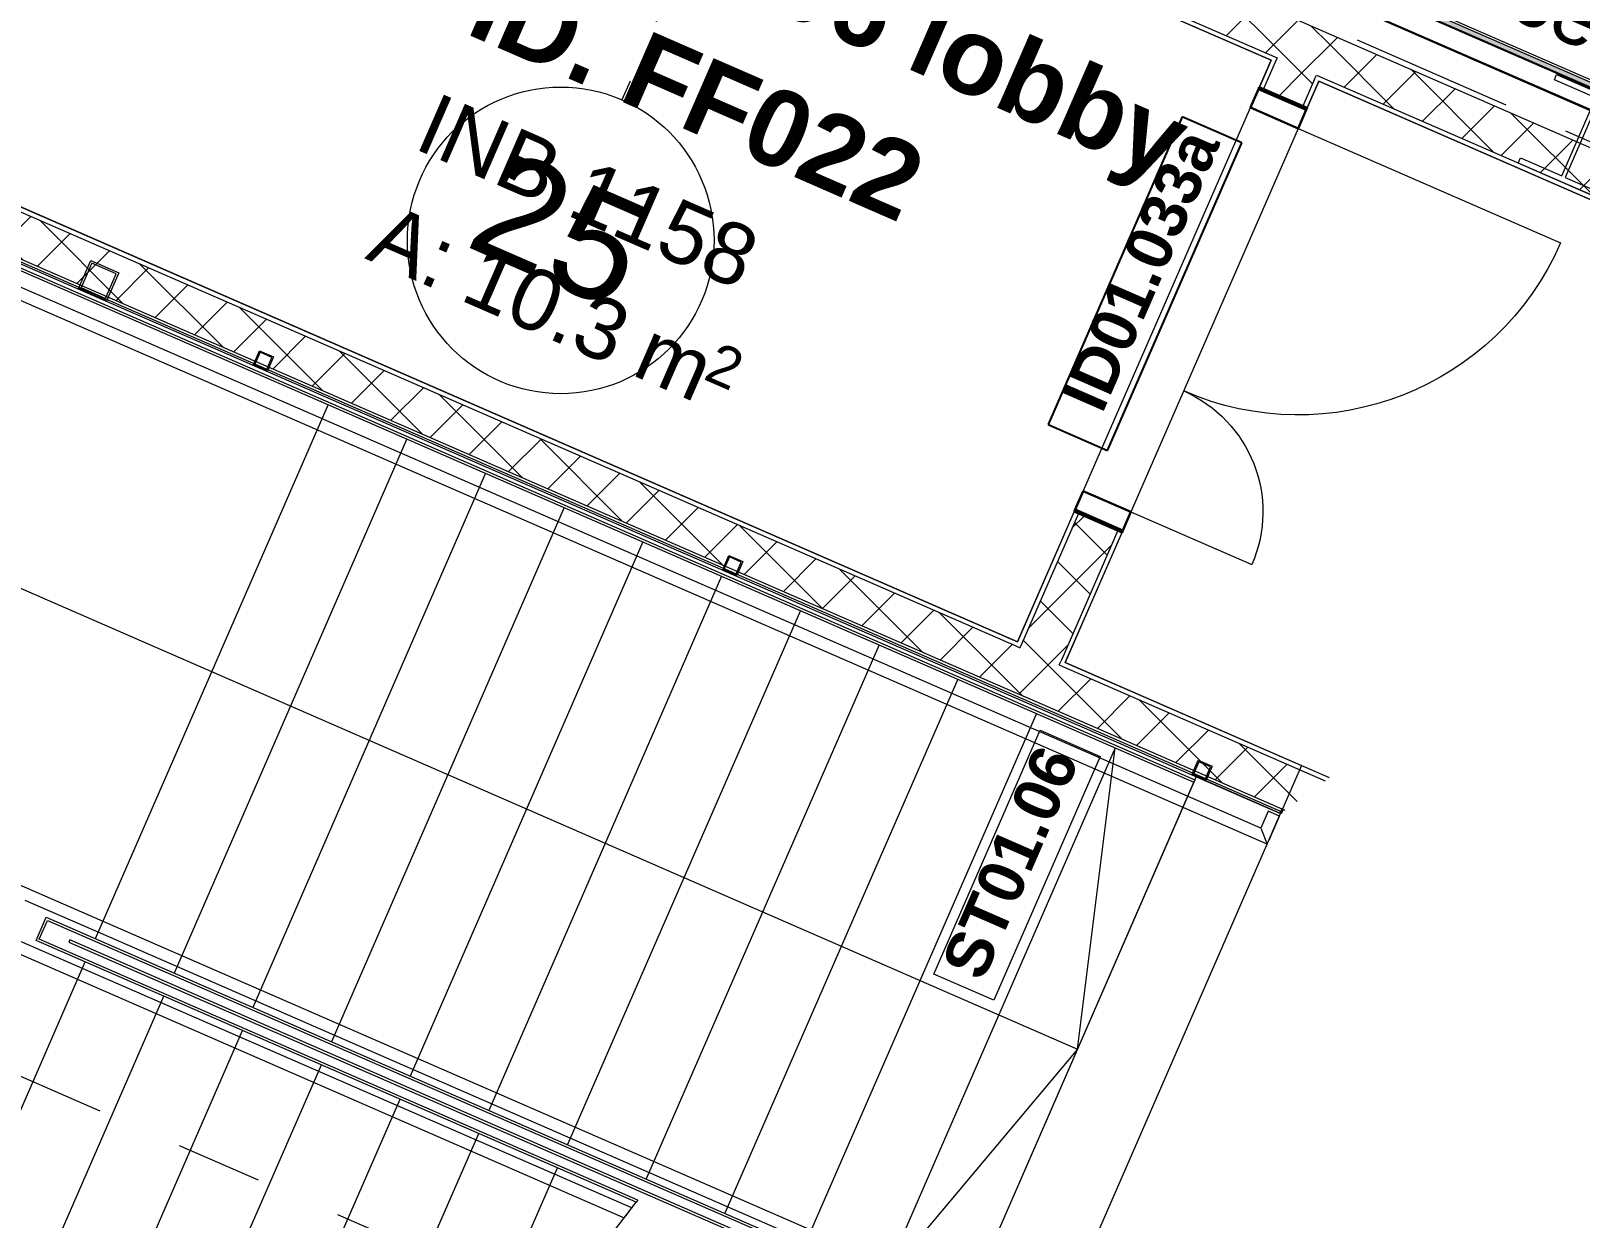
# Model space of a CAD drawing. Header units: millimetres. Extents: x -50172 to 90294, y -80883 to 25069.
# Drawn here: x -13796 to -8744, y -47949 to -44078 of the extents above; entities that cross this region are included whole.
import ezdxf
from ezdxf.enums import TextEntityAlignment as Align

# ---------------------------------------------------------------- set-up
doc = ezdxf.new("R2010")
doc.units = ezdxf.units.MM
doc.header["$MEASUREMENT"] = 0
doc.linetypes.add('Dashed', pattern=[564.444447, 282.222223, -282.222223])
doc.linetypes.add('Double Dashed', pattern=[1093.611073, 529.166651, -211.666656, 141.111112, -211.666656])
for name, color, linetype in [('A-25-M_Wall_Int', 7, 'Continuous'), ('A-95-MC_Marker_Section_P2.Marker', 7, 'Continuous'), ('COLUMN.IFC Import', 7, 'Continuous'), ('New_A-05-M_Gross_Int_Circulation', 7, 'Continuous'), ('New_A-15-MG_Structural_Grid_Phase_2', 7, 'Continuous'), ('New_A-20-M_Floor_Slab', 7, 'Continuous'), ('New_A-25-M_Wall_Int', 7, 'Continuous'), ('New_A-35-M_FFE-Zone', 7, 'Continuous'), ('New_ArchiCAD Door Markers', 7, 'Continuous'), ('New_ArchiCAD Doors', 7, 'Continuous')]:
    doc.layers.add(name, color=color, linetype=linetype)
for name, color, linetype, lineweight in [('A-25-M_Wall_Int_Pen_No__1', 7, 'Continuous', 13), ('A-25-M_Wall_Int_Pen_No__155', 5, 'Continuous', 35), ('A-95-MC_Marker_Section_P2.Marker_Pen_No__1', 7, 'Continuous', 13), ('COLUMN.IFC Import_Pen_No__2', 8, 'Continuous', 15), ('New_A-20-M_Floor_Slab_Pen_No__89', 8, 'Continuous', 20), ('New_A-25-M_Wall_Int_Pen_No__1', 7, 'Continuous', 13), ('New_A-30-M_Stair_Pen_No__1', 7, 'Continuous', 13), ('New_A-95-P_Text_1_50_GA_Pen_No__1', 7, 'Continuous', 13), ('New_ArchiCAD Door Markers_Pen_No__1', 7, 'Continuous', 13), ('New_ArchiCAD Door Markers_Pen_No__5', 7, 'Continuous', 25), ('New_ArchiCAD Doors_Pen_No__1', 7, 'Continuous', 13), ('New_ArchiCAD Zone Stamps_Pen_No__9', 7, 'Continuous', 13)]:
    doc.layers.add(name, color=color, linetype=linetype, lineweight=lineweight)
for name, color, linetype, lineweight, true_color in [('A-25-M_Wall_Int_Pen_No__107', 7, 'Continuous', 15, 0xa6a6a6), ('New_A-05-M_Gross_Int_Circulation_Pen_No__74', 7, 'Continuous', 20, 0x606060), ('New_A-15-MG_Structural_Grid_Phase_2_Pen_No__222', 7, 'Continuous', 13, 0x65af33), ('New_A-25-M_Wall_Int_Pen_No__107', 7, 'Continuous', 15, 0xa6a6a6), ('New_A-25-M_Wall_Int_Pen_No__27', 7, 'Continuous', 50, 0x2a2a2a), ('New_A-35-M_FFE-Zone_Pen_No__74', 7, 'Continuous', 20, 0x606060), ('New_ArchiCAD Doors_Pen_No__43', 7, 'Continuous', 30, 0x444444), ('New_ArchiCAD Doors_Pen_No__63', 7, 'Continuous', 20, 0x606060)]:
    doc.layers.add(name, color=color, linetype=linetype, lineweight=lineweight, true_color=true_color)
doc.styles.add('GENERATED_STYLE_1', font='')
doc.styles.add('GENERATED_STYLE_2', font='')
doc.styles.add('GENERATED_STYLE_3', font='')
doc.styles.add('GENERATED_STYLE_4', font='')
doc.styles.get('GENERATED_STYLE_1').set_extended_font_data('Arial', bold=True)
doc.styles.get('GENERATED_STYLE_2').set_extended_font_data('Swis721 BT', bold=True)
doc.styles.get('GENERATED_STYLE_3').set_extended_font_data('Arial')
doc.styles.get('GENERATED_STYLE_4').set_extended_font_data('Swis721 BT')
pattern_1 = [(336.4404, (0, 0), (69.2305, 158.76755), [0, -100]), (336.4404, (80.45, 59.4), (69.2305, 158.76755), [0, -100])]
pattern_2 = [(45, (0, 0), (-91.92388, 91.92388), []), (135, (0, 0), (91.92388, 91.92388), [])]
pattern_3 = [(246.4404, (0, 0), (-158.76755, 69.2305), [0, -100]), (246.4404, (59.4, -80.45), (-158.76755, 69.2305), [0, -100])]
pattern_4 = [(336.4404, (0, 0), (69.2305, 158.76755), [0, -100]), (336.4404, (80.45, 59.4), (69.2305, 158.76755), [0, -100])]
pattern_5 = [(246.4404, (0, 0), (-158.76755, 69.2305), [0, -100]), (246.4404, (59.4, -80.45), (-158.76755, 69.2305), [0, -100])]

# ---------------------------------------------------------------- blocks, each defined once
blk = doc.blocks.new('Computer Lab F_INB 1302_7_1', base_point=(-6455.1, -40925.5))
at = {"layer": 'New_A-35-M_FFE-Zone_Pen_No__74', "linetype": 'Continuous'}
blk.add_line((-11185.1, -43157.3), (-4162.9, -46219.4), dxfattribs=at)
at = {"layer": 'New_ArchiCAD Zone Stamps_Pen_No__9'}
for tag, height, style, p in [('ROOM_NAME', 250, 'GENERATED_STYLE_1', (-7200.5, -39404)), ('zoneNameLine2', 250, 'GENERATED_STYLE_1', (-7388.9, -39836.1)), ('ROOM_NUMBER', 200, 'GENERATED_STYLE_3', (-7577.3, -40256.8)), ('measuredAreaCode', 200, 'GENERATED_STYLE_3', (-7734.4, -40616.9)), ('DUMMY_649', 200, 'GENERATED_STYLE_3', (-7427, -40751)), ('DUMMY_650', 200, 'GENERATED_STYLE_3', (-6797.8, -41025.3)), ('DUMMY_651', 133.3, 'GENERATED_STYLE_3', (-6518.5, -41131.9))]:
    blk.add_attdef(tag, text='', height=height, rotation=336.4404, dxfattribs=dict(at, style=style)).set_placement(p, align=Align.TOP_LEFT)
blk = doc.blocks.new('Stair 06 lobby _INB 1158_8_1', base_point=(-11183.8, -44770.4))
at = {"layer": 'New_A-05-M_Gross_Int_Circulation_Pen_No__74', "linetype": 'Continuous'}
for p, q in [((-9752, -44173.6), (-14309.3, -42186.3)), ((-15136.2, -44082.5), (-10578.8, -46069.8)), ((-10578.8, -46069.8), (-9752, -44173.6))]:
    blk.add_line(p, q, dxfattribs=at)
at = {"layer": 'New_ArchiCAD Zone Stamps_Pen_No__9'}
for tag, height, style, p in [('ROOM_NAME', 250, 'GENERATED_STYLE_1', (-12096.5, -43422.8)), ('zoneNameLine2', 250, 'GENERATED_STYLE_1', (-12284.9, -43854.9)), ('ROOM_NUMBER', 200, 'GENERATED_STYLE_3', (-12473.3, -44275.6)), ('measuredAreaCode', 200, 'GENERATED_STYLE_3', (-12630.3, -44635.7)), ('ROOM_HOLES_PRM', 200, 'GENERATED_STYLE_3', (-12322.9, -44769.8)), ('DUMMY_649', 200, 'GENERATED_STYLE_3', (-11833.6, -44983.2)), ('DUMMY_650', 133.3, 'GENERATED_STYLE_3', (-11554.3, -45089.7))]:
    blk.add_attdef(tag, text='', height=height, rotation=336.4404, dxfattribs=dict(at, style=style)).set_placement(p, align=Align.TOP_LEFT)
blk = doc.blocks.new('Stair 06_INB 1159_29_1', base_point=(-10040.7, -49760.3))
at = {"layer": 'New_A-05-M_Gross_Int_Circulation_Pen_No__74', "linetype": 'Continuous'}
for p, q in [((-9596.1, -44241.5), (-10423, -46137.7)), ((-7182.7, -45293.9), (-9596.1, -44241.5)), ((-10423, -46137.7), (-9652.8, -46473.6)), ((-9652.8, -46473.6), (-9720.8, -46629.4)), ((-9995.7, -46509.5), (-11019, -48856.1)), ((-9720.8, -46629.4), (-9995.7, -46509.5))]:
    blk.add_line(p, q, dxfattribs=at)
at = {"layer": 'New_ArchiCAD Zone Stamps_Pen_No__9'}
for tag, height, style, p in [('ROOM_NAME', 250, 'GENERATED_STYLE_1', (-10280, -48459.4)), ('zoneNameLine2', 250, 'GENERATED_STYLE_1', (-10468.4, -48891.6)), ('ROOM_NUMBER', 200, 'GENERATED_STYLE_3', (-10656.9, -49312.3)), ('measuredAreaCode', 200, 'GENERATED_STYLE_3', (-10813.9, -49672.4)), ('DUMMY_649', 200, 'GENERATED_STYLE_3', (-10506.5, -49806.4)), ('DUMMY_650', 200, 'GENERATED_STYLE_3', (-10017.1, -50019.8)), ('DUMMY_651', 133.3, 'GENERATED_STYLE_3', (-9737.9, -50126.4))]:
    blk.add_attdef(tag, text='', height=height, rotation=336.4404, dxfattribs=dict(at, style=style)).set_placement(p, align=Align.TOP_LEFT)
blk = doc.blocks.new('Slab_60_1', base_point=(-21326.2, -27554.7))
at = {"layer": 'New_A-20-M_Floor_Slab_Pen_No__89', "linetype": 'Continuous', "flags": 128}
blk.add_lwpolyline([(-17127.6, -17925.9), (-21326.2, -27554.7), (-13394.5, -31013.3), (-16771.3, -38757.4), (-18248.2, -38112.8), (-20299.6, -42813.1), (-15135.1, -45065.8), (-14840.6, -44390.4), (-9718.4, -46623.9), (-10481, -48372.9), (-10760.8, -49014.5), (-11283.6, -50213.5), (-1528.2, -54467.3), (942, -48802.4), (12486.7, -53836.5)], dxfattribs=at)
blk = doc.blocks.new('Wall_171_1', base_point=(-9652.8, -46473.6))
at = {"layer": 'New_A-25-M_Wall_Int_Pen_No__107', "linetype": 'Continuous'}
h = blk.add_hatch(dxfattribs=at)
h.set_pattern_fill('Concrete_Block_0001', color=256, style=0, pattern_type=2)
h.set_pattern_definition(pattern_2)
h.paths.add_polyline_path([(-10571.1, -46089.5), (-14781, -44253.8), (-14837, -44382.1), (-10627, -46217.9)])
h = blk.add_hatch(dxfattribs=at)
h.set_pattern_fill('Plaster_0001', color=256, style=0, pattern_type=2)
h.set_pattern_definition(pattern_1)
h.paths.add_polyline_path([(-10578.8, -46069.8), (-14775, -44240), (-14781, -44253.8), (-10584.8, -46083.5)])
h = blk.add_hatch(dxfattribs=at)
h.set_pattern_fill('Plaster_0001', color=256, style=0, pattern_type=2)
h.set_pattern_definition(pattern_1)
h.paths.add_polyline_path([(-9714.8, -46615.7), (-14837, -44382.1), (-14843, -44395.9), (-9720.8, -46629.4)])
h = blk.add_hatch(dxfattribs=at)
h.set_pattern_fill('Plaster_0001', color=256, style=0, pattern_type=2)
h.set_pattern_definition(pattern_1)
h.paths.add_polyline_path([(-10565.1, -46075.8), (-10578.8, -46069.8), (-10584.8, -46083.5), (-10571.1, -46089.5)])
h = blk.add_hatch(dxfattribs=at)
h.set_pattern_fill('Concrete_Block_0001', color=256, style=0, pattern_type=2)
h.set_pattern_definition(pattern_2)
h.paths.add_polyline_path([(-10442.7, -46145.5), (-10571.1, -46089.5), (-10627, -46217.9), (-10498.7, -46273.8)])
h = blk.add_hatch(dxfattribs=at)
h.set_pattern_fill('Concrete_Block_0001', color=256, style=0, pattern_type=2)
h.set_pattern_definition(pattern_2)
h.paths.add_polyline_path([(-10436.7, -46131.7), (-10565.1, -46075.8), (-10571.1, -46089.5), (-10442.7, -46145.5)])
h = blk.add_hatch(dxfattribs=at)
h.set_pattern_fill('Concrete_Block_0001', color=256, style=0, pattern_type=2)
h.set_pattern_definition(pattern_2)
h.paths.add_polyline_path([(-10498.7, -46273.8), (-9706.7, -46619.2), (-9575.2, -46523.8), (-10442.7, -46145.5)])
h = blk.add_hatch(dxfattribs=at)
h.set_pattern_fill('Plaster_0001', color=256, style=0, pattern_type=2)
h.set_pattern_definition(pattern_1)
h.paths.add_polyline_path([(-10423, -46137.7), (-10436.7, -46131.7), (-10442.7, -46145.5), (-10429, -46151.5)])
h = blk.add_hatch(dxfattribs=at)
h.set_pattern_fill('Plaster_0001', color=256, style=0, pattern_type=2)
h.set_pattern_definition(pattern_1)
h.paths.add_polyline_path([(-10429, -46151.5), (-9575.2, -46523.8), (-9561.1, -46513.5), (-10423, -46137.7)])
at = {"layer": 'A-25-M_Wall_Int_Pen_No__155', "linetype": 'Continuous'}
blk.add_line((-9714.8, -46615.7), (-9720.8, -46629.4), dxfattribs=at)
at = {"layer": 'New_A-25-M_Wall_Int_Pen_No__1', "linetype": 'Continuous'}
for p, q in [((-14781, -44253.8), (-10584.8, -46083.5)), ((-14837, -44382.1), (-10627, -46217.9)), ((-10584.8, -46083.5), (-10571.1, -46089.5)), ((-10565.1, -46075.8), (-10571.1, -46089.5)), ((-10442.7, -46145.5), (-10436.7, -46131.7)), ((-10442.7, -46145.5), (-10429, -46151.5)), ((-10429, -46151.5), (-9575.2, -46523.8)), ((-10627, -46217.9), (-10498.7, -46273.8)), ((-10498.7, -46273.8), (-9706.7, -46619.2))]:
    blk.add_line(p, q, dxfattribs=at)
at = {"layer": 'New_A-25-M_Wall_Int_Pen_No__1', "linetype": 'Continuous', "flags": 128}
for points in [[(-10578.8, -46069.8), (-14775, -44240)], [(-14843, -44395.9), (-14837, -44382.1)], [(-14843, -44395.9), (-9720.8, -46629.4)], [(-9561.1, -46513.5), (-10423, -46137.7)]]:
    blk.add_lwpolyline(points, dxfattribs=at)
blk = doc.blocks.new('Double Door Asymmetric 19_15')
at = {"layer": 'New_ArchiCAD Doors_Pen_No__1', "linetype": 'Continuous'}
for p, q in [((-755, -15), (-755, 0)), ((755, -15), (755, 0)), ((-755, -155), (-755, -15)), ((755, -155), (755, -15)), ((-755, -170), (-755, -155)), ((755, -170), (755, -155))]:
    blk.add_line(p, q, dxfattribs=at)
at = {"layer": 'New_ArchiCAD Doors_Pen_No__43', "linetype": 'Continuous'}
for p, q in [((-748, 0), (-755, 0)), ((-755, 0), (-755, -170)), ((-682, 0), (-748, 0)), ((-748, 0), (-748, -170)), ((-682, -170), (-682, 0)), ((748, 0), (682, 0)), ((682, 0), (682, -170)), ((748, 0), (755, 0)), ((748, -170), (748, 0)), ((755, 0), (755, -170)), ((-748, -170), (-755, -170)), ((-748, -170), (-682, -170)), ((682, -170), (748, -170)), ((748, -170), (755, -170))]:
    blk.add_line(p, q, dxfattribs=at)
at = {"layer": 'New_ArchiCAD Doors_Pen_No__63', "linetype": 'Continuous'}
for p, q in [((682, 0), (682, 934)), ((-682, 0), (-682, 430))]:
    blk.add_line(p, q, dxfattribs=at)
for centre, radius, start, end in [((682, 0), 934, 90, 180), ((-682, 0), 430, 0, 90)]:
    blk.add_arc(centre, radius, start, end, dxfattribs=at)
blk = doc.blocks.new('Door Stamp 17_55')
at = {"layer": 'New_ArchiCAD Door Markers_Pen_No__5', "linetype": 'Continuous'}
for p, q in [((565.4, 191.8), (-529.5, 191.8)), ((-529.5, 191.8), (-529.5, -20)), ((565.4, -20), (565.4, 191.8)), ((-529.5, -20), (565.4, -20)), ((-529.5, -20), (565.4, -20))]:
    blk.add_line(p, q, dxfattribs=at)
at = {"layer": 'New_ArchiCAD Door Markers_Pen_No__1', "style": 'GENERATED_STYLE_2'}
blk.add_attdef('AC_WIDO_ID', text='', height=150, dxfattribs=at).set_placement((-470.6, 24.8), align=Align.BOTTOM_LEFT)
blk = doc.blocks.new('Wall_172_1', base_point=(-10423, -46137.7))
at = {"layer": 'New_A-25-M_Wall_Int_Pen_No__107', "linetype": 'Continuous'}
h = blk.add_hatch(dxfattribs=at)
h.set_pattern_fill('Plaster_0001', color=256, style=0, pattern_type=2)
h.set_pattern_definition(pattern_3)
h.paths.add_polyline_path([(-9752, -44173.6), (-9790.1, -44261.1), (-9776.4, -44267.1), (-9738.2, -44179.6)])
h = blk.add_hatch(dxfattribs=at)
h.set_pattern_fill('Concrete_Block_0001', color=256, style=0, pattern_type=2)
h.set_pattern_definition(pattern_2)
h.paths.add_polyline_path([(-9738.2, -44179.6), (-9776.4, -44267.1), (-9648.1, -44323.1), (-9609.9, -44235.5)])
h = blk.add_hatch(dxfattribs=at)
h.set_pattern_fill('Plaster_0001', color=256, style=0, pattern_type=2)
h.set_pattern_definition(pattern_3)
h.paths.add_polyline_path([(-9648.1, -44323.1), (-9634.3, -44329), (-9596.1, -44241.5), (-9609.9, -44235.5)])
h = blk.add_hatch(dxfattribs=at)
h.set_pattern_fill('Plaster_0001', color=256, style=0, pattern_type=2)
h.set_pattern_definition(pattern_3)
h.paths.add_polyline_path([(-10393.7, -45645.2), (-10578.8, -46069.8), (-10565.1, -46075.8), (-10379.9, -45651.2)])
h = blk.add_hatch(dxfattribs=at)
h.set_pattern_fill('Concrete_Block_0001', color=256, style=0, pattern_type=2)
h.set_pattern_definition(pattern_2)
h.paths.add_polyline_path([(-10379.9, -45651.2), (-10565.1, -46075.8), (-10436.7, -46131.7), (-10251.6, -45707.2)])
h = blk.add_hatch(dxfattribs=at)
h.set_pattern_fill('Plaster_0001', color=256, style=0, pattern_type=2)
h.set_pattern_definition(pattern_3)
h.paths.add_polyline_path([(-10436.7, -46131.7), (-10423, -46137.7), (-10237.9, -45713.2), (-10251.6, -45707.2)])
at = {"layer": 'New_A-25-M_Wall_Int_Pen_No__1', "linetype": 'Continuous'}
for p, q in [((-9738.2, -44179.6), (-9776.4, -44267.1)), ((-9609.9, -44235.5), (-9648.1, -44323.1)), ((-9790.1, -44261.1), (-9776.4, -44267.1)), ((-9776.4, -44267.1), (-9648.1, -44323.1)), ((-9648.1, -44323.1), (-9634.3, -44329)), ((-10379.9, -45651.2), (-10565.1, -46075.8)), ((-10393.7, -45645.2), (-10379.9, -45651.2)), ((-10379.9, -45651.2), (-10251.6, -45707.2)), ((-10251.6, -45707.2), (-10436.7, -46131.7)), ((-10251.6, -45707.2), (-10237.9, -45713.2))]:
    blk.add_line(p, q, dxfattribs=at)
at = {"layer": 'New_A-25-M_Wall_Int_Pen_No__1', "linetype": 'Continuous', "flags": 128}
for points in [[(-9752, -44173.6), (-9790.1, -44261.1)], [(-9634.3, -44329), (-9596.1, -44241.5)], [(-10393.7, -45645.2), (-10578.8, -46069.8)], [(-10423, -46137.7), (-10237.9, -45713.2)]]:
    blk.add_lwpolyline(points, dxfattribs=at)
at = {"layer": 'New_ArchiCAD Door Markers', "linetype": 'Continuous'}
ref = blk.add_blockref('Door Stamp 17_55', (-10091.9, -44953.2), dxfattribs=dict(at, rotation=66.4404115839915))
ref.add_attrib('AC_WIDO_ID', 'ID01.033a', dxfattribs={"layer": 'New_ArchiCAD Door Markers_Pen_No__1', "color": 7, "height": 150, "rotation": 66.4404, "style": 'GENERATED_STYLE_2'}).set_placement((-10261.7, -45347.8), align=Align.BOTTOM_LEFT)
at = {"layer": 'New_ArchiCAD Doors', "color": 251, "linetype": 'Continuous', "lineweight": 20, "true_color": 0x606060, "xscale": -0.9999999999999999, "zscale": 1000, "rotation": 246.4404115839915}
blk.add_blockref('Double Door Asymmetric 19_15', (-9936.1, -45021.1), dxfattribs=at)
blk = doc.blocks.new('Wall_213_1', base_point=(-11266.6, -43344))
at = {"layer": 'A-25-M_Wall_Int_Pen_No__107', "linetype": 'Continuous'}
h = blk.add_hatch(dxfattribs=at)
h.set_pattern_fill('Concrete_Block_0001', color=256, style=0, pattern_type=2)
h.set_pattern_definition(pattern_2)
h.paths.add_polyline_path([(-9676.3, -44037.5), (-11266.6, -43344), (-11322.5, -43472.4), (-9732.2, -44165.8)])
h = blk.add_hatch(dxfattribs=at)
h.set_pattern_fill('Plaster_0001', color=256, style=0, pattern_type=2)
h.set_pattern_definition(pattern_4)
h.paths.add_polyline_path([(-9746, -44159.8), (-11322.5, -43472.4), (-11328.5, -43486.1), (-9752, -44173.6)])
h = blk.add_hatch(dxfattribs=at)
h.set_pattern_fill('Concrete_Block_0001', color=256, style=0, pattern_type=2)
h.set_pattern_definition(pattern_2)
h.paths.add_polyline_path([(-9547.9, -44093.4), (-9676.3, -44037.5), (-9732.2, -44165.8), (-9603.9, -44221.8)])
h = blk.add_hatch(dxfattribs=at)
h.set_pattern_fill('Concrete_Block_0001', color=256, style=0, pattern_type=2)
h.set_pattern_definition(pattern_2)
h.paths.add_polyline_path([(-9603.9, -44221.8), (-7175.3, -45280.7), (-7107, -45157.8), (-9547.9, -44093.4)])
h = blk.add_hatch(dxfattribs=at)
h.set_pattern_fill('Plaster_0001', color=256, style=0, pattern_type=2)
h.set_pattern_definition(pattern_4)
h.paths.add_polyline_path([(-9732.2, -44165.8), (-9746, -44159.8), (-9752, -44173.6), (-9738.2, -44179.6)])
h = blk.add_hatch(dxfattribs=at)
h.set_pattern_fill('Plaster_0001', color=256, style=0, pattern_type=2)
h.set_pattern_definition(pattern_4)
h.paths.add_polyline_path([(-9590.1, -44227.8), (-9603.9, -44221.8), (-9609.9, -44235.5), (-9596.1, -44241.5)])
h = blk.add_hatch(dxfattribs=at)
h.set_pattern_fill('Plaster_0001', color=256, style=0, pattern_type=2)
h.set_pattern_definition(pattern_4)
h.paths.add_polyline_path([(-7176.7, -45280.2), (-9590.1, -44227.8), (-9596.1, -44241.5), (-7182.7, -45293.9)])
at = {"layer": 'New_A-25-M_Wall_Int_Pen_No__107', "linetype": 'Continuous'}
h = blk.add_hatch(dxfattribs=at)
h.set_pattern_fill('Concrete_Block_0001', color=256, style=0, pattern_type=2)
h.set_pattern_definition(pattern_2)
h.paths.add_polyline_path([(-9603.9, -44221.8), (-9732.2, -44165.8), (-9738.2, -44179.6), (-9609.9, -44235.5)])
blk.add_hatch(color=256, dxfattribs=at).paths.add_polyline_path([(-7176.7, -45280.2), (-7182.7, -45293.9), (-7175.3, -45280.7)])
at = {"layer": 'A-25-M_Wall_Int_Pen_No__1', "linetype": 'Continuous'}
for p, q in [((-11322.5, -43472.4), (-9732.2, -44165.8)), ((-9603.9, -44221.8), (-7175.3, -45280.7))]:
    blk.add_line(p, q, dxfattribs=at)
at = {"layer": 'A-25-M_Wall_Int_Pen_No__1', "linetype": 'Continuous', "flags": 128}
for points in [[(-7107, -45157.8), (-11266.6, -43344)], [(-11328.5, -43486.1), (-9752, -44173.6)], [(-9596.1, -44241.5), (-7182.7, -45293.9)]]:
    blk.add_lwpolyline(points, dxfattribs=at)
at = {"layer": 'New_A-25-M_Wall_Int_Pen_No__1', "linetype": 'Continuous'}
for p, q in [((-9732.2, -44165.8), (-9738.2, -44179.6)), ((-9609.9, -44235.5), (-9603.9, -44221.8))]:
    blk.add_line(p, q, dxfattribs=at)
at = {"layer": 'New_A-25-M_Wall_Int_Pen_No__27', "linetype": 'Continuous'}
blk.add_line((-7176.7, -45280.2), (-7182.7, -45293.9), dxfattribs=at)
blk = doc.blocks.new('Wall_237_1', base_point=(-4199, -46211.7))
at = {"layer": 'A-25-M_Wall_Int_Pen_No__107', "linetype": 'Continuous', "lineweight": 0, "true_color": 0x535353}
for points in [[(-11290.4, -43135.9), (-11336.2, -43115.9), (-11337.4, -43118.7), (-11291.6, -43138.7)], [(-11317.1, -43197.3), (-11363, -43177.3), (-11364.2, -43180.1), (-11318.3, -43200.1)], [(-11163.2, -43194.6), (-4222.7, -46221), (-4218.7, -46219.5), (-11162, -43191.9)], [(-11190, -43256), (-4310.9, -46255.7), (-4306.9, -46254.1), (-11188.8, -43253.3)]]:
    blk.add_hatch(color=251, dxfattribs=at).paths.add_polyline_path(points)
at = {"layer": 'A-25-M_Wall_Int_Pen_No__107', "linetype": 'Continuous'}
for points in [[(-11284.4, -43122.2), (-11330.2, -43102.2), (-11336.2, -43115.9), (-11290.4, -43135.9)], [(-11162, -43191.9), (-4218.7, -46219.5), (-4199, -46211.7), (-11156, -43178.1)]]:
    blk.add_hatch(color=256, dxfattribs=at).paths.add_polyline_path(points)
h = blk.add_hatch(dxfattribs=at)
h.set_pattern_fill('Concrete_Block_0001', color=256, style=0, pattern_type=2)
h.set_pattern_definition(pattern_2)
h.paths.add_polyline_path([(-11163.2, -43194.6), (-11291.6, -43138.7), (-11317.1, -43197.3), (-11188.8, -43253.3)])
h = blk.add_hatch(dxfattribs=at)
h.set_pattern_fill('Concrete_Block_0001', color=256, style=0, pattern_type=2)
h.set_pattern_definition(pattern_2)
h.paths.add_polyline_path([(-11162, -43191.9), (-11290.4, -43135.9), (-11291.6, -43138.7), (-11163.2, -43194.6)])
h = blk.add_hatch(dxfattribs=at)
h.set_pattern_fill('Concrete_Block_0001', color=256, style=0, pattern_type=2)
h.set_pattern_definition(pattern_2)
h.paths.add_polyline_path([(-11156, -43178.1), (-11284.4, -43122.2), (-11290.4, -43135.9), (-11162, -43191.9)])
h = blk.add_hatch(dxfattribs=at)
h.set_pattern_fill('Concrete_Block_0001', color=256, style=0, pattern_type=2)
h.set_pattern_definition(pattern_2)
h.paths.add_polyline_path([(-11188.8, -43253.3), (-11317.1, -43197.3), (-11318.3, -43200.1), (-11190, -43256)])
at = {"layer": 'A-25-M_Wall_Int_Pen_No__1', "linetype": 'Continuous'}
for p, q in [((-11337.4, -43118.7), (-11291.6, -43138.7)), ((-11336.2, -43115.9), (-11290.4, -43135.9)), ((-11291.6, -43138.7), (-11317.1, -43197.3)), ((-11290.4, -43135.9), (-11291.6, -43138.7)), ((-11284.4, -43122.2), (-11290.4, -43135.9)), ((-11363, -43177.3), (-11317.1, -43197.3)), ((-11188.8, -43253.3), (-11163.2, -43194.6)), ((-11163.2, -43194.6), (-11162, -43191.9)), ((-11163.2, -43194.6), (-4222.7, -46221)), ((-11162, -43191.9), (-11156, -43178.1)), ((-11162, -43191.9), (-4218.7, -46219.5)), ((-11317.1, -43197.3), (-11318.3, -43200.1)), ((-11190, -43256), (-11188.8, -43253.3)), ((-11188.8, -43253.3), (-4306.9, -46254.1))]:
    blk.add_line(p, q, dxfattribs=at)
at = {"layer": 'A-25-M_Wall_Int_Pen_No__1', "linetype": 'Continuous', "flags": 128}
for points in [[(-11330.2, -43102.2), (-11364.2, -43180.1)], [(-11284.4, -43122.2), (-11330.2, -43102.2)], [(-11364.2, -43180.1), (-11318.3, -43200.1)], [(-10962.5, -43262.5), (-11156, -43178.1)], [(-11190, -43256), (-4310.9, -46255.7)], [(-4199, -46211.7), (-10948.7, -43268.5)]]:
    blk.add_lwpolyline(points, dxfattribs=at)
blk = doc.blocks.new('Door Stamp 17_60')
at = {"layer": 'New_ArchiCAD Door Markers_Pen_No__5', "linetype": 'Continuous'}
for p, q in [((506.4, -603.9), (-470.8, -603.6)), ((-470.8, -603.6), (-470.8, -815.3)), ((506.4, -603.9), (-470.8, -603.6)), ((506.3, -815.6), (506.4, -603.9)), ((-470.8, -815.3), (506.3, -815.6))]:
    blk.add_line(p, q, dxfattribs=at)
at = {"layer": 'New_ArchiCAD Door Markers_Pen_No__1', "style": 'GENERATED_STYLE_2'}
blk.add_attdef('AC_WIDO_ID', text='', height=150, rotation=179.9827, dxfattribs=at).set_placement((447.5, -559), align=Align.BOTTOM_LEFT)
blk = doc.blocks.new('Wall_251_1', base_point=(-15138.2, -44081.7))
at = {"layer": 'New_A-25-M_Wall_Int_Pen_No__107', "linetype": 'Continuous'}
h = blk.add_hatch(dxfattribs=at)
h.set_pattern_fill('Plaster_0001', color=256, style=0, pattern_type=2)
h.set_pattern_definition(pattern_5)
h.paths.add_polyline_path([(-14405.2, -41975.4), (-14554.8, -42318.5), (-14541, -42324.5), (-14391.4, -41981.4)])
h = blk.add_hatch(dxfattribs=at)
h.set_pattern_fill('Concrete_Block_0001', color=256, style=0, pattern_type=2)
h.set_pattern_definition(pattern_2)
h.paths.add_polyline_path([(-14319.1, -42165.7), (-14263.1, -42037.4), (-14391.4, -41981.4), (-14447.4, -42109.8)])
h = blk.add_hatch(dxfattribs=at)
h.set_pattern_fill('Concrete_Block_0001', color=256, style=0, pattern_type=2)
h.set_pattern_definition(pattern_2)
h.paths.add_polyline_path([(-14305.3, -42171.7), (-14249.4, -42043.4), (-14263.1, -42037.4), (-14319.1, -42165.7)])
h = blk.add_hatch(dxfattribs=at)
h.set_pattern_fill('Concrete_Block_0001', color=256, style=0, pattern_type=2)
h.set_pattern_definition(pattern_2)
h.paths.add_polyline_path([(-14447.4, -42109.8), (-14541, -42324.5), (-14412.7, -42380.5), (-14319.1, -42165.7)])
h = blk.add_hatch(dxfattribs=at)
h.set_pattern_fill('Plaster_0001', color=256, style=0, pattern_type=2)
h.set_pattern_definition(pattern_5)
h.paths.add_polyline_path([(-14412.7, -42380.5), (-14399, -42386.5), (-14311.3, -42185.5), (-14325.1, -42179.5)])
h = blk.add_hatch(dxfattribs=at)
h.set_pattern_fill('Plaster_0001', color=256, style=0, pattern_type=2)
h.set_pattern_definition(pattern_5)
h.paths.add_polyline_path([(-14311.3, -42185.5), (-14305.3, -42171.7), (-14319.1, -42165.7), (-14325.1, -42179.5)])
h = blk.add_hatch(dxfattribs=at)
h.set_pattern_fill('Plaster_0001', color=256, style=0, pattern_type=2)
h.set_pattern_definition(pattern_5)
h.paths.add_polyline_path([(-15158.3, -43702.7), (-15355.9, -44155.8), (-15336.7, -44149.3), (-15144.6, -43708.7)])
h = blk.add_hatch(dxfattribs=at)
h.set_pattern_fill('Concrete_Block_0001', color=256, style=0, pattern_type=2)
h.set_pattern_definition(pattern_2)
h.paths.add_polyline_path([(-15144.6, -43708.7), (-15286.2, -44033.5), (-15159.2, -44088.9), (-15157.4, -44088.2), (-15016.3, -43764.6)])
h = blk.add_hatch(dxfattribs=at)
h.set_pattern_fill('Plaster_0001', color=256, style=0, pattern_type=2)
h.set_pattern_definition(pattern_5)
h.paths.add_polyline_path([(-15016.3, -43764.6), (-15151.9, -44075.7), (-15138.2, -44081.7), (-15002.5, -43770.6)])
h = blk.add_hatch(dxfattribs=at)
h.set_pattern_fill('Concrete_Block_0001', color=256, style=0, pattern_type=2)
h.set_pattern_definition(pattern_2)
h.paths.add_polyline_path([(-15286.2, -44033.5), (-15336.7, -44149.3), (-15159.2, -44088.9)])
h = blk.add_hatch(dxfattribs=at)
h.set_pattern_fill('Plaster_0001', color=256, style=0, pattern_type=2)
h.set_pattern_definition(pattern_5)
h.paths.add_polyline_path([(-15151.9, -44075.7), (-15157.4, -44088.2), (-15138.2, -44081.7)])
at = {"layer": 'New_A-25-M_Wall_Int_Pen_No__1', "linetype": 'Continuous'}
for p, q in [((-14391.4, -41981.4), (-14447.4, -42109.8)), ((-14249.4, -42043.4), (-14263.1, -42037.4)), ((-14447.4, -42109.8), (-14541, -42324.5)), ((-14325.1, -42179.5), (-14412.7, -42380.5)), ((-14319.1, -42165.7), (-14325.1, -42179.5)), ((-14319.1, -42165.7), (-14305.3, -42171.7)), ((-14554.8, -42318.5), (-14541, -42324.5)), ((-14541, -42324.5), (-14412.7, -42380.5)), ((-14412.7, -42380.5), (-14399, -42386.5)), ((-15144.6, -43708.7), (-15286.2, -44033.5)), ((-15158.3, -43702.7), (-15144.6, -43708.7)), ((-15144.6, -43708.7), (-15016.3, -43764.6)), ((-15016.3, -43764.6), (-15151.9, -44075.7)), ((-15016.3, -43764.6), (-15002.5, -43770.6)), ((-15286.2, -44033.5), (-15336.7, -44149.3)), ((-15151.9, -44075.7), (-15157.4, -44088.2))]:
    blk.add_line(p, q, dxfattribs=at)
at = {"layer": 'New_A-25-M_Wall_Int_Pen_No__1', "linetype": 'Continuous', "flags": 128}
for points in [[(-14405.2, -41975.4), (-14554.8, -42318.5)], [(-14399, -42386.5), (-14311.3, -42185.5)], [(-15158.3, -43702.7), (-15355.9, -44155.8)], [(-15138.2, -44081.7), (-15002.5, -43770.6)]]:
    blk.add_lwpolyline(points, dxfattribs=at)
at = {"layer": 'New_ArchiCAD Door Markers'}
ref = blk.add_blockref('Door Stamp 17_60', (-14856.6, -43010.6), dxfattribs=dict(at, rotation=66.44041158399286))
ref.add_attrib('AC_WIDO_ID', 'ID01.033', dxfattribs={"layer": 'New_ArchiCAD Door Markers_Pen_No__1', "color": 7, "height": 150, "rotation": 246.4231, "style": 'GENERATED_STYLE_2'}).set_placement((-14124.2, -42796.9), align=Align.BOTTOM_LEFT)
at = {"layer": 'New_ArchiCAD Doors', "color": 251, "linetype": 'Continuous', "lineweight": 20, "true_color": 0x606060, "xscale": -0.9999999999999998, "zscale": 1000, "rotation": 246.4404115839928}
blk.add_blockref('Double Door Asymmetric 19_15', (-14700.7, -43078.5), dxfattribs=at)
blk = doc.blocks.new('Stair 06 ground-1st')
at = {"layer": 'New_A-30-M_Stair_Pen_No__1', "linetype": 'Continuous'}
for p, q in [((3882, 5280), (3882, 0)), ((3890, 5288), (3890, 0)), ((2932, 4267.5), (2932, 0)), ((1900, 1120), (1900, 3255)), ((1900, 3255), (1982, 3255)), ((1908, 3247), (1974, 3247)), ((1908, 1118.021), (1908, 3247)), ((1974, 3247), (1974, 0)), ((1982, 3255), (1982, 0)), ((0, 3080), (1900, 3080)), ((3882, 3080), (1982, 3080)), ((0, 2800), (1900, 2800)), ((3882, 2800), (1982, 2800)), ((0, 2520), (1900, 2520)), ((3882, 2520), (1982, 2520)), ((0, 2240), (1900, 2240)), ((3882, 2240), (1982, 2240)), ((0, 1960), (1900, 1960)), ((3882, 1960), (1982, 1960)), ((0, 1680), (1900, 1680)), ((3882, 1680), (1982, 1680)), ((0, 1590), (1900, 1120)), ((768.085, 1400), (1900, 1400)), ((3882, 1400), (1982, 1400)), ((1908, 1118.021), (1900, 1120)), ((3882, 1120), (1982, 1120)), ((3882, 840), (1982, 840)), ((3882, 560), (1982, 560)), ((3882, 280), (1982, 280)), ((2932, 0), (1982, 280)), ((2932, 0), (3882, 280)), ((3882, 0), (1982, 0)), ((3882, 0), (1982, 0)), ((3890, 0), (3882, 0))]:
    blk.add_line(p, q, dxfattribs=at)
for p in [(1900, 1120), (3890, 0)]:
    blk.add_point(p, dxfattribs=at)
blk = doc.blocks.new('Column 113')
at = {"layer": 'COLUMN.IFC Import_Pen_No__2', "linetype": 'Continuous'}
for p, q in [((-50, 50), (50, 50)), ((-50, -50), (-50, 50)), ((-43.7, 43.7), (-43.7, -43.7)), ((43.7, 43.7), (-43.7, 43.7)), ((43.7, -43.7), (43.7, 43.7)), ((50, 50), (50, -50)), ((50, -50), (-50, -50)), ((-43.7, -43.7), (43.7, -43.7))]:
    blk.add_line(p, q, dxfattribs=at)
blk = doc.blocks.new('Column 73')
at = {"layer": 'COLUMN.IFC Import_Pen_No__2', "linetype": 'Continuous'}
for p, q in [((-153.7, 157.25), (153.7, 157.25)), ((-153.7, 138.55), (-153.7, 157.25)), ((153.7, 157.25), (153.7, 138.55)), ((-6, 138.55), (-153.7, 138.55)), ((-6, -138.55), (-6, 138.55)), ((6, 138.55), (6, -138.55)), ((153.7, 138.55), (6, 138.55)), ((-153.7, -138.55), (-6, -138.55)), ((-153.7, -157.25), (-153.7, -138.55)), ((6, -138.55), (153.7, -138.55)), ((153.7, -138.55), (153.7, -157.25)), ((153.7, -157.25), (-153.7, -157.25))]:
    blk.add_line(p, q, dxfattribs=at)
blk = doc.blocks.new('Discrete Accessory 1483')
at = {"layer": 'COLUMN.IFC Import_Pen_No__2', "linetype": 'Continuous'}
for p, q in [((-25, 25), (25, 25)), ((-25, -25), (-25, 25)), ((-21, 21), (-21, -21)), ((21, 21), (-21, 21)), ((21, -21), (21, 21)), ((25, 25), (25, -25)), ((25, -25), (-25, -25)), ((-21, -21), (21, -21))]:
    blk.add_line(p, q, dxfattribs=at)
blk = doc.blocks.new('Discrete Accessory 1484')
at = {"layer": 'COLUMN.IFC Import_Pen_No__2', "linetype": 'Continuous'}
for p, q in [((-25, 25), (25, 25)), ((-25, -25), (-25, 25)), ((-21, 21), (-21, -21)), ((21, 21), (-21, 21)), ((21, -21), (21, 21)), ((25, 25), (25, -25)), ((25, -25), (-25, -25)), ((-21, -21), (21, -21))]:
    blk.add_line(p, q, dxfattribs=at)
blk = doc.blocks.new('Discrete Accessory 1485')
at = {"layer": 'COLUMN.IFC Import_Pen_No__2', "linetype": 'Continuous'}
for p, q in [((-25, 25), (25, 25)), ((-25, -25), (-25, 25)), ((-21, 21), (-21, -21)), ((21, 21), (-21, 21)), ((21, -21), (21, 21)), ((25, 25), (25, -25)), ((25, -25), (-25, -25)), ((-21, -21), (21, -21))]:
    blk.add_line(p, q, dxfattribs=at)
blk = doc.blocks.new('Standard grid marker_34')
at = {"layer": 'New_A-15-MG_Structural_Grid_Phase_2_Pen_No__222', "linetype": 'Double Dashed'}
blk.add_line((1316.9, 0), (57054.5, 0), dxfattribs=at)
at = {"layer": 'New_A-15-MG_Structural_Grid_Phase_2_Pen_No__222', "style": 'GENERATED_STYLE_4'}
for tag, p in [('AC_MarkerText_1_0', (-500, 43.4)), ('AC_MarkerText_1_1', (58871.4, 43.4))]:
    blk.add_attdef(tag, text='', height=350, rotation=180, dxfattribs=at).set_placement(p, align=Align.MIDDLE_CENTER)
blk = doc.blocks.new('Standard grid marker_46')
at = {"layer": 'New_A-15-MG_Structural_Grid_Phase_2_Pen_No__222', "linetype": 'Double Dashed'}
blk.add_line((8462.3, 0), (0, 0), dxfattribs=at)
at = {"layer": 'New_A-15-MG_Structural_Grid_Phase_2_Pen_No__222', "linetype": 'Continuous'}
blk.add_circle((-500, 0), 500, dxfattribs=at)
at = {"layer": 'New_A-15-MG_Structural_Grid_Phase_2_Pen_No__222', "style": 'GENERATED_STYLE_4'}
for tag, p in [('AC_MarkerText_1_0', (-500, 36.8)), ('AC_MarkerText_1_1', (27762.4, 36.8))]:
    blk.add_attdef(tag, text='', height=350, rotation=270, dxfattribs=at).set_placement(p, align=Align.MIDDLE_CENTER)
blk = doc.blocks.new('Cutting Plane_8_1', base_point=(12010.4, -58755.3))
at = {"layer": 'A-95-MC_Marker_Section_P2.Marker_Pen_No__1', "linetype": 'Dashed'}
blk.add_line((11781.2, -58655.4), (-40955.4, -35659.6), dxfattribs=at)

msp = doc.modelspace()

# ---------------------------------------------------------------- linework, layer by layer
at = {"layer": 'New_A-25-M_Wall_Int_Pen_No__1', "linetype": 'Continuous'}
for p, q in [((-9785.4, -46677.7), (-14816, -44484.1)), ((-9764.8, -46730.3), (-14795.3, -44536.8)), ((-9761.4, -46622.6), (-9785.4, -46677.7)), ((-9724.7, -46638.6), (-9761.4, -46622.6)), ((-9785.4, -46677.7), (-9764.7, -46730.2)), ((-9742.3, -46678.9), (-9758.3, -46715.6)), ((-9748.7, -46693.6), (-9724.7, -46638.6)), ((-13835.8, -46860.9), (-10463, -48331.6)), ((-13577.2, -47017.3), (-13815.6, -46913.4)), ((-13866.7, -47030.7), (-11835.9, -47916.2)), ((-10515.7, -48352.3), (-13577.2, -47017.3)), ((-11860.3, -47949.2), (-13918.9, -47051.6)), ((-13670, -47042.3), (-13673.2, -47049.6)), ((-13673.2, -47049.6), (-10597.8, -48390.6)), ((-10594.6, -48383.3), (-13670, -47042.3)), ((-11832.3, -47908), (-11856.7, -47941))]:
    msp.add_line(p, q, dxfattribs=at)
at = {"layer": 'New_A-95-P_Text_1_50_GA_Pen_No__1', "linetype": 'Continuous', "flags": 128}
msp.add_lwpolyline([(-10851.9, -47153.6), (-10505.3, -46358.7), (-10309.3, -46444.1), (-10656, -47239.1)], close=True, dxfattribs=at)

# ---------------------------------------------------------------- block references
at = {"layer": 'A-25-M_Wall_Int', "color": 250, "lineweight": 50, "true_color": 0x2a2a2a}
for name, p in [('Wall_237_1', (-4199, -46211.7)), ('Wall_213_1', (-11266.6, -43344))]:
    msp.add_blockref(name, p, dxfattribs=at)
at = {"layer": 'A-95-MC_Marker_Section_P2.Marker'}
msp.add_blockref('Cutting Plane_8_1', (12010.4, -58755.3), dxfattribs=at)
at = {"layer": 'COLUMN.IFC Import', "linetype": 'Continuous', "zscale": 1000}
for name, p, rotation in [('Column 73', (-8742.4, -44426), 336.4404115839877), ('Column 113', (-13575.6, -44892.5), 336.4404115839877), ('Discrete Accessory 1485', (-13038.2, -45153.6), 246.4404115839877), ('Discrete Accessory 1484', (-11507.4, -45821.1), 246.4404115839877), ('Discrete Accessory 1483', (-9976.6, -46488.6), 246.4404115839877)]:
    msp.add_blockref(name, p, dxfattribs=dict(at, rotation=rotation))
at = {"layer": 'New_A-05-M_Gross_Int_Circulation', "linetype": 'Continuous'}
ref = msp.add_blockref('Stair 06 lobby _INB 1158_8_1', (-11183.8, -44770.4), dxfattribs=at)
ref.add_attrib('ROOM_NAME', 'Stair 06 lobby ', dxfattribs={"layer": 'New_ArchiCAD Zone Stamps_Pen_No__9', "color": 7, "height": 250, "rotation": 336.4404, "style": 'GENERATED_STYLE_1'}).set_placement((-12096.5, -43422.8), align=Align.TOP_LEFT)
ref.add_attrib('ROOM_HOLES_PRM', '10.3', dxfattribs={"layer": 'New_ArchiCAD Zone Stamps_Pen_No__9', "color": 7, "height": 200, "rotation": 336.4404, "style": 'GENERATED_STYLE_3'}).set_placement((-12322.9, -44769.8), align=Align.TOP_LEFT)
ref.add_attrib('ROOM_NUMBER', 'INB 1158', dxfattribs={"layer": 'New_ArchiCAD Zone Stamps_Pen_No__9', "color": 7, "height": 200, "rotation": 336.4404, "style": 'GENERATED_STYLE_3'}).set_placement((-12473.3, -44275.6), align=Align.TOP_LEFT)
ref.add_attrib('zoneNameLine2', 'ID. FF022', dxfattribs={"layer": 'New_ArchiCAD Zone Stamps_Pen_No__9', "color": 7, "height": 250, "rotation": 336.4404, "style": 'GENERATED_STYLE_1'}).set_placement((-12284.9, -43854.9), align=Align.TOP_LEFT)
ref.add_attrib('measuredAreaCode', 'A: ', dxfattribs={"layer": 'New_ArchiCAD Zone Stamps_Pen_No__9', "color": 7, "height": 200, "rotation": 336.4404, "style": 'GENERATED_STYLE_3'}).set_placement((-12630.3, -44635.7), align=Align.TOP_LEFT)
ref.add_attrib('DUMMY_649', ' m', dxfattribs={"layer": 'New_ArchiCAD Zone Stamps_Pen_No__9', "color": 7, "height": 200, "rotation": 336.4404, "style": 'GENERATED_STYLE_3'}).set_placement((-11833.6, -44983.2), align=Align.TOP_LEFT)
ref.add_attrib('DUMMY_650', '2', dxfattribs={"layer": 'New_ArchiCAD Zone Stamps_Pen_No__9', "color": 7, "height": 133.3, "rotation": 336.4404, "style": 'GENERATED_STYLE_3'}).set_placement((-11554.3, -45089.7), align=Align.TOP_LEFT)
msp.add_blockref('Stair 06_INB 1159_29_1', (-10040.7, -49760.3), dxfattribs=at)
at = {"layer": 'New_A-15-MG_Structural_Grid_Phase_2', "color": 8, "linetype": 'Continuous', "lineweight": 15}
ref = msp.add_blockref('Standard grid marker_46', (-11868.8, -44302.7), dxfattribs=dict(at, zscale=1000, rotation=66.44041158399293))
ref.add_attrib('AC_MarkerText_1', '25', dxfattribs={"layer": 'New_A-15-MG_Structural_Grid_Phase_2_Pen_No__222', "color": 85, "true_color": 0x65af33, "height": 350, "rotation": 336.4404, "style": 'GENERATED_STYLE_4'}).set_placement((-12068.6, -44724.2), align=Align.MIDDLE_CENTER)
at = {"layer": 'New_A-15-MG_Structural_Grid_Phase_2', "color": 8, "linetype": 'Continuous', "lineweight": 15, "zscale": 1000, "rotation": 156.4404115839929}
msp.add_blockref('Standard grid marker_34', (17283.6, -55774.3), dxfattribs=at)
at = {"layer": 'New_A-20-M_Floor_Slab', "color": 8, "linetype": 'Continuous', "lineweight": 20}
msp.add_blockref('Slab_60_1', (-21326.2, -27554.7), dxfattribs=at)
at = {"layer": 'New_A-25-M_Wall_Int', "color": 250, "lineweight": 50, "true_color": 0x2a2a2a}
for name, p in [('Wall_251_1', (-15138.2, -44081.7)), ('Wall_172_1', (-10423, -46137.7)), ('Wall_171_1', (-9652.8, -46473.6))]:
    msp.add_blockref(name, p, dxfattribs=at)
at = {"layer": 'New_A-30-M_Stair_Pen_No__1', "linetype": 'Continuous', "zscale": 1000, "rotation": 66.44041159005039}
msp.add_blockref('Stair 06 ground-1st', (-11555.4, -50086.2), dxfattribs=at)
at = {"layer": 'New_A-35-M_FFE-Zone', "linetype": 'Continuous'}
msp.add_blockref('Computer Lab F_INB 1302_7_1', (-6455.1, -40925.5), dxfattribs=at)

# ---------------------------------------------------------------- texts
at = {"layer": 'New_A-95-P_Text_1_50_GA_Pen_No__1', "linetype": 'Continuous'}
for s, insert, char_height, attachment_point, rotation, style in [('\\A1;{\\fSwis721 BT|b0|i0|c0|p34;Braced bay }', (-9307.7, -43671.3), 200, 1, 336.4404, 'GENERATED_STYLE_4'), ('\\A1;{\\fSwis721 BT|b1|i0|c0|p34;ST01.06}', (-10671.8, -46759.1), 150, 2, 66.4404, 'GENERATED_STYLE_2')]:
    msp.add_mtext(s, dxfattribs=dict(at, insert=insert, char_height=char_height, attachment_point=attachment_point, rotation=rotation, style=style))

doc.saveas('drawing.dxf')
